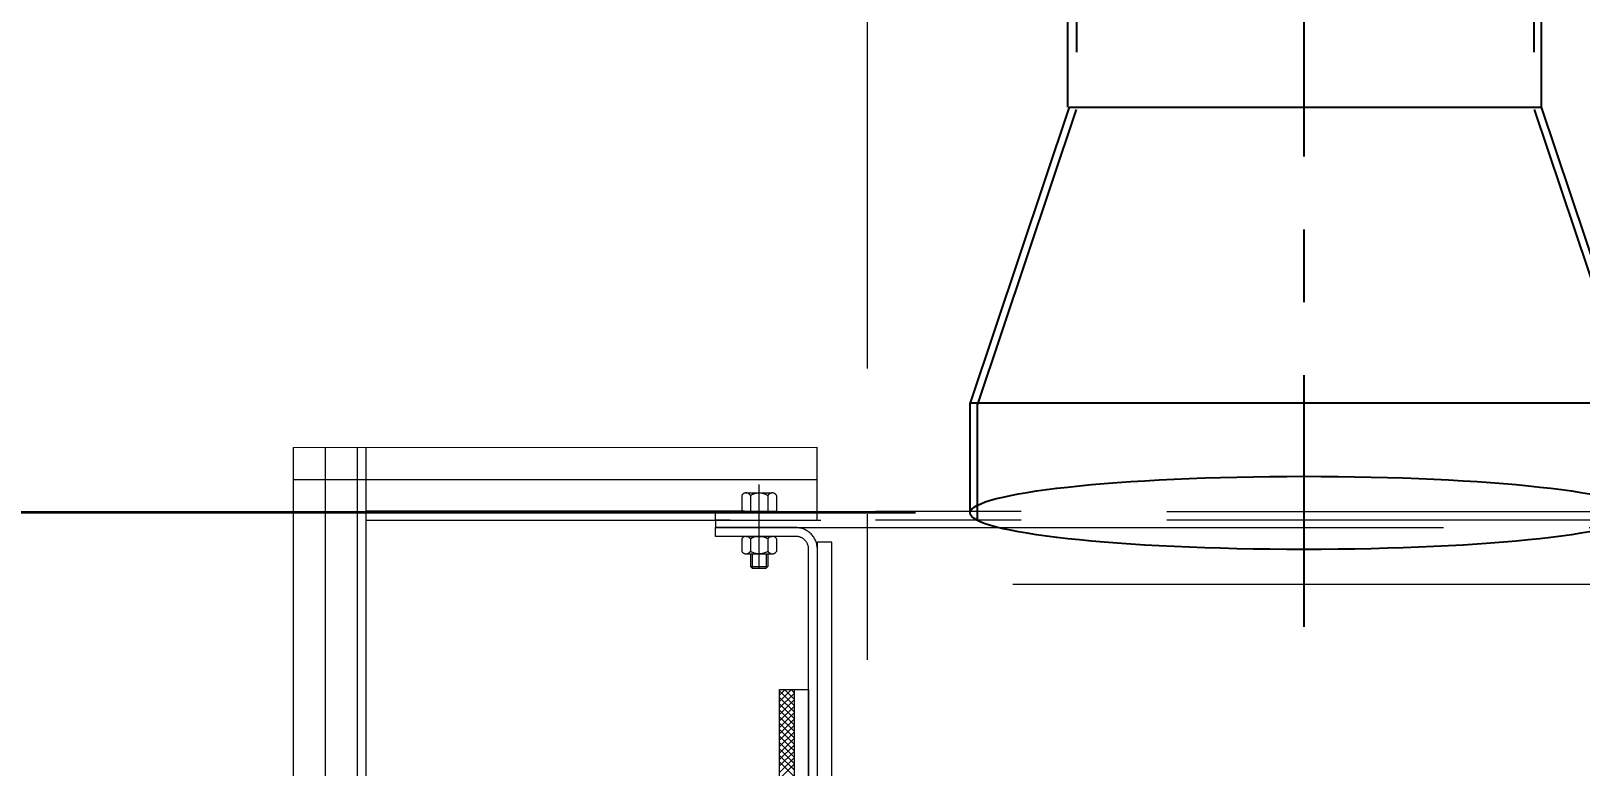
# Model space of a CAD drawing. Header units: inches. Extents: x 0 to 157513, y -28488 to 35640.
# Drawn here: x 9076 to 10140, y 17684 to 18189 of the extents above; entities that cross this region are included whole.
import ezdxf

# ---------------------------------------------------------------- set-up
doc = ezdxf.new("R2010")
doc.units = ezdxf.units.IN
doc.header["$LTSCALE"] = 400
doc.header["$MEASUREMENT"] = 0
for name, pattern in [('CENTER', [2, 1.25, -0.25, 0.25, -0.25]), ('DASHED2', [0.375, 0.25, -0.125]), ('HIDDEN', [9.525, 6.35, -3.175]), ('HIDDEN2', [4.7625, 3.175, -1.5875]), ('PHANTOM', [2.5, 1.25, -0.25, 0.25, -0.25, 0.25, -0.25])]:
    doc.linetypes.add(name, pattern=pattern)
for name, color, linetype in [('BF', 8, 'PHANTOM'), ('cen', 1, 'CENTER'), ('hid', 3, 'HIDDEN2')]:
    doc.layers.add(name, color=color, linetype=linetype)
doc.layers.add('BF STR', color=8, linetype='PHANTOM', lineweight=5)
doc.styles.add('ROMANS', font='romans')
doc.dimstyles.new('SAM2 60 SC', dxfattribs={"dimscale": 60, "dimtxt": 2.5, "dimasz": 2.5, "dimexe": 1.25, "dimexo": 0.625, "dimtad": 1, "dimtoh": 1, "dimdec": 0, "dimdsep": 46, "dimtxsty": 'ROMANS', "dimblk": 'OBLIQUE', "dimcen": 2.5, "dimclrd": 1, "dimclre": 1, "dimclrt": 256, "dimadec": 0, "dimazin": 2, "dimtfac": 1, "dimtdec": 0, "dimtofl": 0, "dimtmove": 0, "dimatfit": 3, "dimfxl": 1, "dimtolj": 1, "dimtzin": 0, "dimarcsym": 1})

# ---------------------------------------------------------------- blocks, each defined once
blk = doc.blocks.new('611bf4 strgaele')
at = {"layer": 'BF STR'}
blk.add_line((-270200.7, 32461.6, -159.8), (-270200.7, 31439.4, -159.8), dxfattribs=at)
blk = doc.blocks.new('_OBLIQUE')
at = {"color": 0, "linetype": 'ByBlock'}
blk.add_line((-0.5, -0.5), (0.5, 0.5), dxfattribs=at)
blk = doc.blocks.new('*D54')
at = {"color": 1, "lineweight": -2}
for p, q in [((9912.8, 21327.1), (4248.7, 21327.1)), ((4323.7, 21327.1), (4323.7, 17858.3)), ((9683.3, 17858.3), (4248.7, 17858.3))]:
    blk.add_line(p, q, dxfattribs=at)
at = {"layer": 'Defpoints', "color": 0}
for p in [(9950.3, 21327.1, 236.2), (4323.7, 17858.3), (9720.8, 17858.3, -27.6)]:
    blk.add_point(p, dxfattribs=at)
at = {"color": 1, "lineweight": -2, "xscale": 150, "yscale": 150, "zscale": 150}
for p, rotation in [((4323.7, 21327.1), 90), ((4323.7, 17858.3), 270)]:
    blk.add_blockref('_OBLIQUE', p, dxfattribs=dict(at, rotation=rotation))
at = {"insert": (4211.2, 19592.7), "char_height": 150, "attachment_point": 5, "rotation": 90, "style": 'ROMANS'}
blk.add_mtext('\\A1;3469', dxfattribs=at)
blk = doc.blocks.new('convcs611bc3')
at = {"layer": 'BF STR'}
for p, q in [((-32334, 66527.8, -1824.3), (-31974, 66527.9, -431.3)), ((-32334, 66527.8, 340.9), (-32334, 65637.6, -1663.1)), ((-32312, 66527.8, 374.5), (-32312, 64483.8, -37)), ((-32290, 66527.8, 340.9), (-32290, 65637.6, -1663.1)), ((-32284, 66527.8, 278.9), (-32284, 65647.5, -4327.6)), ((-32284, 66527.8, 340.9), (-32284, 65637.6, -1663.1)), ((-31974, 66477.9, -1329.1), (-31974, 66527.9, -1141)), ((-32334, 66505.8, -1824.3), (-31974, 66505.9, -431.3)), ((-32025.9, 66494.8, 237.7), (-32025.9, 66484, 237.7)), ((-32022.9, 66496.6, 237.7), (-32004.9, 66496.6, 237.7)), ((-32019.9, 66494.8, 237.7), (-32019.9, 66484, 237.7)), ((-32013.9, 66445.5, -1619.5), (-32013.9, 66502.4, 1127.9)), ((-32013.9, 66445.5, -1619.5), (-32013.9, 66502.4, 1127.9)), ((-32007.9, 66494.9, 237.7), (-32007.9, 66484, 237.7)), ((-32001.9, 66494.7, 237.7), (-32001.9, 66484, 237.7)), ((-32024, 66484, -1432.2), (-32284, 66484, -763.4)), ((-32043.9, 66477.8, 405.2), (-32043.9, 66483.8, 387.7)), ((-31233.9, 66483.6, 387.6), (-32043.9, 66483.8, 387.7)), ((-32025.9, 66484, 237.7), (-32001.9, 66484, 237.7)), ((-32284, 66477.8, -1599.6), (-31971.6, 66477.9, -656.1)), ((-31233.9, 66477.8, 404.5), (-32043.9, 66477.8, 1039.2)), ((-32043.9, 66477.8, 1039.2), (-32043.9, 66472.8, 405.2)), ((-32043.9, 66466.8, 422.8), (-32043.9, 66472.8, 405.2)), ((-31988.9, 66472.8, -1619.5), (-32043.9, 66472.8, 405.2)), ((-32043.9, 66472.8, 405.2), (-31234.4, 66472.8, 386)), ((-31988.9, 66466.8, -1619.5), (-32043.9, 66466.8, -1619.5)), ((-32025.9, 66465, -1619.5), (-32025.9, 66456.6, -1619.5)), ((-32022.9, 66466.8, -1619.5), (-32004.9, 66466.8, -1619.5)), ((-32019.9, 66465, -1619.5), (-32019.9, 66456.6, -1619.5)), ((-32019.9, 66464.9, -1619.5), (-32019.9, 66460.4, -1619.5)), ((-32007.9, 66465, -1619.5), (-32007.9, 66456.6, -1619.5)), ((-32007.9, 66464.9, -1619.5), (-32007.9, 66460.4, -1619.5)), ((-32001.9, 66465, -1619.5), (-32001.9, 66456.6, -1619.5)), ((-31973.9, 66147.7, -3206.3), (-31973.9, 66462.8, 449.2)), ((-31963.9, 66462.8, 1039.2), (-31973.9, 66462.8, 1039.2)), ((-31963.9, 66147.7, -3235.6), (-31963.9, 66462.8, 445.8)), ((-32023.3, 66454.8, -1619.5), (-32004.5, 66454.8, -1619.5)), ((-32019.9, 66454.8, -1619.5), (-32019.9, 66446.2, -1619.5)), ((-32018.7, 66454.8, -1619.5), (-32018.7, 66445, -1619.5)), ((-32009.1, 66454.8, -1619.5), (-32009.1, 66445, -1619.5)), ((-32007.9, 66454.8, -1619.5), (-32007.9, 66446.2, -1619.5)), ((-31979.9, 66147.7, -6007.9), (-31979.9, 66457.8, -1619.5)), ((-32019.9, 66446.2, -1619.5), (-32018.7, 66445, -1619.5)), ((-32019.9, 66446.2, -1619.5), (-32007.9, 66446.2, -1619.5)), ((-32018.7, 66445, -1619.5), (-32009.1, 66445, -1619.5)), ((-32009.1, 66445, -1619.5), (-32007.9, 66446.2, -1619.5)), ((-31339.8, 66433.7, 387.6), (-31939.8, 66433.8, 387.7)), ((-31999.9, 66357.8, -3334.5), (-31996.1, 66361.7, -3334.5)), ((-31999.9, 66353.4, -3334.5), (-31991.6, 66361.7, -3334.5)), ((-31999.9, 66265.1, -3334.5), (-31999.9, 66361.7, -3334.5)), ((-31999.9, 66361.7, -3334.5), (-31979.9, 66361.7, -3334.5)), ((-31989.9, 66350.7, -3334.5), (-31999.9, 66360.7, -3334.5)), ((-31999.9, 66349, -3334.5), (-31989.9, 66359, -3334.5)), ((-31989.9, 66346.3, -3334.5), (-31999.9, 66356.3, -3334.5)), ((-31999.9, 66344.6, -3334.5), (-31989.9, 66354.6, -3334.5)), ((-31989.9, 66355.1, -3334.5), (-31996.4, 66361.7, -3334.5)), ((-31989.9, 66359.5, -3334.5), (-31992, 66361.7, -3334.5)), ((-31989.9, 66361.7, -3334.5), (-31989.9, 66263.7, -3334.5)), ((-31979.9, 66361.7, -3334.5), (-31979.9, 66121.8, -3334.5)), ((-31989.9, 66341.8, -3334.5), (-31999.9, 66351.8, -3334.5)), ((-31999.9, 66340.1, -3334.5), (-31989.9, 66350.1, -3334.5)), ((-31989.9, 66337.4, -3334.5), (-31999.9, 66347.4, -3334.5)), ((-31999.9, 66335.7, -3334.5), (-31989.9, 66345.7, -3334.5)), ((-31989.9, 66333, -3334.5), (-31999.9, 66343, -3334.5)), ((-31999.9, 66331.3, -3334.5), (-31989.9, 66341.3, -3334.5)), ((-31989.9, 66328.6, -3334.5), (-31999.9, 66338.6, -3334.5)), ((-31999.9, 66326.9, -3334.5), (-31989.9, 66336.9, -3334.5)), ((-31989.9, 66324.2, -3334.5), (-31999.9, 66334.2, -3334.5)), ((-31999.9, 66322.5, -3334.5), (-31989.9, 66332.5, -3334.5)), ((-31989.9, 66319.7, -3334.5), (-31999.9, 66329.7, -3334.5)), ((-31999.9, 66318, -3334.5), (-31989.9, 66328, -3334.5)), ((-31989.9, 66315.3, -3334.5), (-31999.9, 66325.3, -3334.5)), ((-31999.9, 66313.6, -3334.5), (-31989.9, 66323.6, -3334.5)), ((-31989.9, 66310.9, -3334.5), (-31999.9, 66320.9, -3334.5)), ((-31999.9, 66309.2, -3334.5), (-31989.9, 66319.2, -3334.5)), ((-31989.9, 66306.5, -3334.5), (-31999.9, 66316.5, -3334.5)), ((-31999.9, 66304.8, -3334.5), (-31989.9, 66314.8, -3334.5)), ((-31989.9, 66302.1, -3334.5), (-31999.9, 66312.1, -3334.5)), ((-31999.9, 66300.4, -3334.5), (-31989.9, 66310.4, -3334.5))]:
    blk.add_line(p, q, dxfattribs=at)
for centre, radius, start, end in [((-32022.9, 66493.2, 237.7), 3.4, 28.0725, 151.9275), ((-32013.9, 66485.7, 237.7), 10.8, 56.4703, 123.5297), ((-32004.9, 66493.2, 237.7), 3.4, 26.236, 151.9275), ((-31988.9, 66457.8, -1619.5), 15, 0, 90), ((-32022.9, 66463.4, -1619.5), 3.4, 28.0725, 151.9275), ((-32013.9, 66456, -1619.5), 10.8, 56.4703, 123.5297), ((-32004.9, 66463.4, -1619.5), 3.4, 26.236, 151.9275), ((-31988.9, 66457.8, -1619.5), 9, 0, 90), ((-32022.9, 66458.2, -1619.5), 3.4, 208.0725, 331.9275), ((-32013.9, 66465.7, -1619.5), 10.8, 236.4703, 303.5297), ((-32004.9, 66458.2, -1619.5), 3.4, 208.0725, 333.764)]:
    blk.add_arc(centre, radius, start, end, dxfattribs=at)
blk = doc.blocks.new('m1ele611bf4')
at = {"ltscale": 10}
for p, q in [((-9928.5, 73049.6, 383), (-9928.5, 66762, 162.7)), ((-9603.3, 73049.6, 383), (-9603.3, 66762, 162.7)), ((-9927.3, 66762, 18.7), (-9995.3, 66559, 18.7)), ((-9927.3, 66762, 18.7), (-9603.3, 66762, 18.7)), ((-9603.3, 66762, 18.7), (-9535.3, 66559, 18.7)), ((-9995.3, 66559, 18.7), (-9535.3, 66559, 18.7)), ((-9995.3, 66483, 18.7), (-9995.3, 66559, 18.7))]:
    blk.add_line(p, q, dxfattribs=at)
at = {"color": 3, "linetype": 'HIDDEN', "ltscale": 300}
for p, q in [((-9922.5, 66760.4, 18.7), (-9990.5, 66557.4, 18.7)), ((-9608, 66760.4, 18.7), (-9540, 66557.4, 18.7)), ((-9990.3, 66478.3, 18.7), (-9990.3, 66559, 18.7))]:
    blk.add_line(p, q, dxfattribs=at)
blk.add_ellipse((-9766.2, 66483.5, 23.4), major_axis=(-229.2, 0), ratio=0.109516)
at = {"layer": 'hid', "linetype": 'DASHED2'}
for p, q in [((-9922.3, 73049.6, 383), (-9922.3, 66762, 162.7)), ((-9608.3, 73049.6, 383), (-9608.3, 66762, 162.7))]:
    blk.add_line(p, q, dxfattribs=at)
blk = doc.blocks.new('*D340')
at = {"color": 1, "lineweight": -2}
for p, q in [((9683.3, 17858.6), (4248.7, 17858.6)), ((4323.7, 17858.6), (4323.7, 16009.2)), ((6813.4, 16009.2), (4248.7, 16009.2))]:
    blk.add_line(p, q, dxfattribs=at)
at = {"layer": 'Defpoints', "color": 0}
for p in [(9720.8, 17858.6, -27.6), (4323.7, 16009.2), (6850.9, 16009.2, 169.4)]:
    blk.add_point(p, dxfattribs=at)
at = {"color": 1, "lineweight": -2, "xscale": 150, "yscale": 150, "zscale": 150}
for p, rotation in [((4323.7, 17858.6), 90), ((4323.7, 16009.2), 270)]:
    blk.add_blockref('_OBLIQUE', p, dxfattribs=dict(at, rotation=rotation))
at = {"insert": (4211.2, 16933.9), "char_height": 150, "attachment_point": 5, "rotation": 90, "style": 'ROMANS'}
blk.add_mtext('\\A1;1849', dxfattribs=at)

msp = doc.modelspace()

# ---------------------------------------------------------------- linework, layer by layer
at = {"layer": 'cen', "ltscale": 0.5}
msp.add_line((9950, 20352.7, 9.6), (9950, 17779.9, -210.7), dxfattribs=at)

# ---------------------------------------------------------------- block references
for name, p in [('m1ele611bf4', (19716.2, -48625.3, -51)), ('convcs611bc3', (41589.8, -48624.7, -547.4))]:
    msp.add_blockref(name, p)
at = {"layer": 'BF'}
msp.add_blockref('611bf4 strgaele', (279850.7, -14004.3, 169.4), dxfattribs=at)

# ---------------------------------------------------------------- dimensions: what is measured, and where the dimension line sits
dim = msp.add_linear_dim(base=(4323.7, 17858.3), p1=(9950.3, 21327.1, 236.2), p2=(9720.8, 17858.3, -27.6), angle=90, dimstyle='SAM2 60 SC')
dim.commit()
dim.dimension.update_dxf_attribs({"geometry": '*D54', "text_midpoint": (4211.2, 19592.7)})
dim = msp.add_linear_dim(base=(4323.7, 16009.2), p1=(9720.8, 17858.6, -27.6), p2=(6850.9, 16009.2, 169.4), angle=90, dimstyle='SAM2 60 SC', override={"dimtoh": 0})
dim.commit()
dim.dimension.update_dxf_attribs({"geometry": '*D340', "text_midpoint": (4211.2, 16933.9)})

doc.saveas('drawing.dxf')
